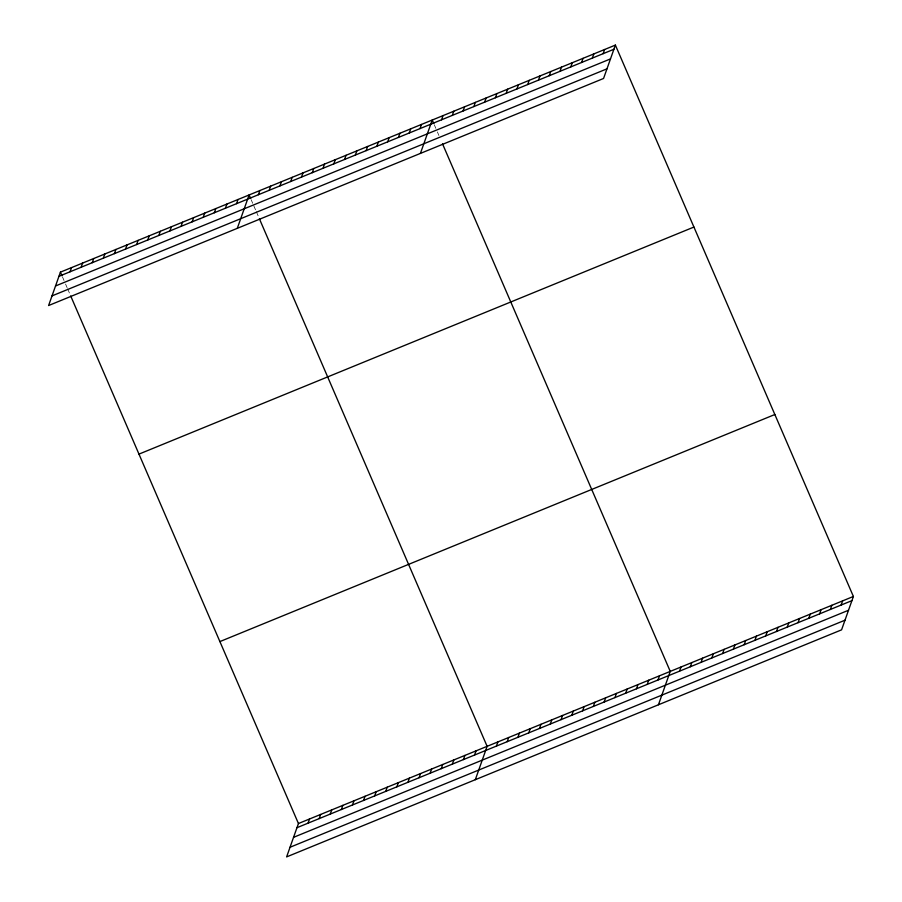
<?xml version="1.0" encoding="UTF-8"?>
<svg xmlns="http://www.w3.org/2000/svg" width="902" height="902" viewBox="0 0 902 902"><rect width="100%" height="100%" fill="white"/><g stroke="black" fill="none" stroke-linecap="round" stroke-linejoin="round"><path stroke-width="0.68" stroke-dasharray="4.51 3.38" d="M434.302 124.792L435.835 128.355M437.38 131.917L438.913 135.492M251.162 199.714L252.707 203.288M253.733 205.667L255.785 210.425M256.292 211.609L258.355 216.367M62.475 276.914L64.019 280.488M65.564 284.051L67.098 287.625M67.616 288.809L69.668 293.567"/><path stroke-width="1.35" d="M60.423 272.156L48.607 305.53L603.562 78.474L615.378 45.1L60.423 272.156L61.967 275.73M70.052 271.784L71.529 267.623M81.146 267.251L82.623 263.08M92.241 262.707L93.718 258.536M103.347 258.164L104.824 253.992M114.441 253.62L115.918 249.459M125.547 249.087L127.024 244.916M136.642 244.543L138.119 240.372M147.736 240L149.213 235.828M158.842 235.456L160.319 231.284M169.937 230.923L171.414 226.752M181.043 226.379L182.52 222.208M192.137 221.836L193.614 217.664M203.232 217.292L204.709 213.12M214.338 212.759L215.815 208.587M225.432 208.215L226.909 204.044M236.538 203.672L238.015 199.5M237.294 228.33L249.11 194.956L250.655 198.53M258.4 194.719L259.877 190.547M269.179 190.311L270.656 186.139M279.947 185.902L281.424 181.742M290.726 181.505L292.203 177.333M301.493 177.096L302.971 172.925M312.272 172.688L313.749 168.516M323.04 168.279L324.517 164.108M333.808 163.871L335.285 159.699M344.587 159.462L346.064 155.291M355.354 155.054L356.831 150.882M366.133 150.645L367.61 146.474M376.901 146.237L378.378 142.065M387.68 141.828L389.157 137.656M398.447 137.42L399.924 133.248M409.226 133.011L410.703 128.851M419.994 128.603L421.471 124.442M420.422 153.396L432.238 120.034L433.783 123.597M441.54 119.797L443.017 115.625M452.308 115.388L453.785 111.217M463.087 110.98L464.564 106.808M473.854 106.571L475.331 102.4M484.633 102.163L486.11 97.991M495.401 97.754L496.878 93.582M506.169 93.346L507.646 89.174M516.947 88.937L518.424 84.765M527.715 84.529L529.192 80.357M538.494 80.12L539.971 75.948M549.262 75.712L550.739 71.551M560.041 71.303L561.518 67.143M70.694 295.946L298.438 823.526L286.622 856.9L841.577 629.844L853.393 596.47L615.378 45.1M570.808 66.906L572.285 62.734M308.067 823.154L309.544 818.993M581.587 62.497L583.064 58.326M319.161 818.621L320.638 814.45M592.355 58.089L593.832 53.917M330.256 814.078L331.733 809.906M603.122 53.68L604.599 49.509M341.362 809.534L342.839 805.362M352.457 804.99L353.934 800.818M363.562 800.457L365.039 796.286M374.657 795.914L376.134 791.742M385.752 791.37L387.229 787.198M396.857 786.826L398.334 782.654M407.952 782.282L409.429 778.122M419.058 777.749L420.535 773.578M430.153 773.206L431.63 769.034M441.247 768.662L442.724 764.49M452.353 764.118L453.83 759.958M463.448 759.585L464.925 755.414M474.553 755.042L476.03 750.87M475.309 779.7L487.125 746.326L259.381 218.746M496.416 746.089L497.893 741.918M507.195 741.681L508.672 737.509M517.962 737.272L519.439 733.101M528.741 732.864L530.218 728.703M539.509 728.455L540.986 724.295M550.288 724.058L551.765 719.886M561.055 719.649L562.532 715.478M571.823 715.241L573.3 711.069M582.602 710.832L584.079 706.661M593.369 706.424L594.846 702.252M604.148 702.015L605.625 697.844M614.916 697.607L616.393 693.435M625.695 693.198L627.172 689.027M636.462 688.79L637.939 684.618M647.23 684.381L648.707 680.209M658.009 679.973L659.486 675.801M658.437 704.766L670.254 671.404L442.51 143.813M679.556 671.167L681.033 666.995M690.323 666.758L691.8 662.587M701.102 662.35L702.579 658.178M711.87 657.941L713.347 653.77M722.649 653.533L724.126 649.361M733.416 649.124L734.893 644.953M744.184 644.716L745.661 640.544M754.963 640.307L756.44 636.135M765.73 635.899L767.207 631.727M776.509 631.49L777.986 627.318M787.277 627.082L788.754 622.91M798.056 622.673L799.533 618.501M808.823 618.265L810.3 614.104M819.602 613.867L821.068 609.696M830.37 609.459L831.847 605.287M841.138 605.05L842.615 600.879M58.946 276.328L613.901 49.272M55.541 285.968L610.485 58.912M52.023 295.89L606.967 68.834M138.976 454.112L693.92 227.056M219.896 641.581L774.852 414.514M298.438 823.526L853.393 596.47M296.961 827.698L851.916 600.642M293.556 837.338L848.5 610.271M290.038 847.26L844.982 620.204"/></g></svg>
